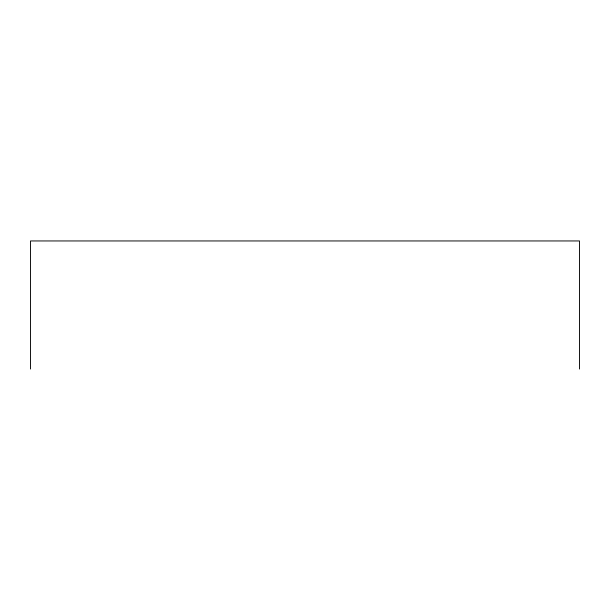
<?xml version="1.0" encoding="UTF-8"?>
<svg xmlns="http://www.w3.org/2000/svg" width="610" height="610" viewBox="0 0 610 610"><rect width="100%" height="100%" fill="white"/><g stroke="black" fill="none" stroke-linecap="round" stroke-linejoin="round"><path stroke-width="0.91" d="M579.5 369.05L579.5 240.95L30.5 240.95L30.5 369.05"/></g></svg>
